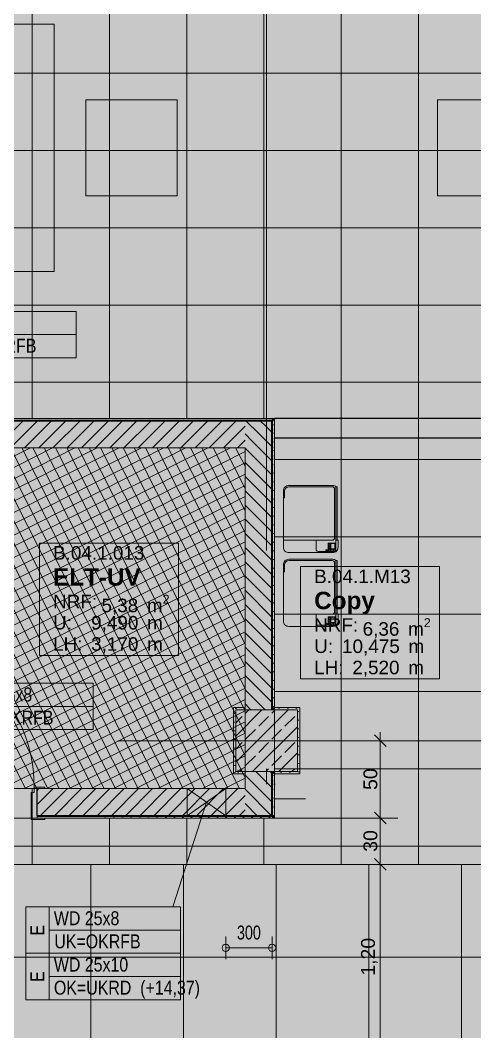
# Model space of a CAD drawing. Header units: metres. Extents: x -22.4 to 53.1, y 133.6 to 157.9.
# Drawn here: x 12.97 to 15.92, y 144.22 to 150.76 of the extents above; entities that cross this region are included whole.
import ezdxf

# ---------------------------------------------------------------- set-up
doc = ezdxf.new("R2010")
doc.units = ezdxf.units.M
doc.header["$MEASUREMENT"] = 0
doc.linetypes.add('Strichlinie-über-Schnitt', pattern=[0.0023, 0.0008, -0.0015])
doc.linetypes.add('Strichpunktlinie', pattern=[0.006703, 0.003528, -0.001764, 0, -0.001411])
for name, color, linetype in [('00  Raster', 7, 'Continuous'), ('10  Stützen', 7, 'Continuous'), ('10  Stützen_Schnittschraffur', 7, 'Continuous'), ('10  Wand Massiv', 7, 'Continuous'), ('10  Wand Massiv_Schnittschraffur', 7, 'Continuous'), ('10  Wand Massiv_Tür', 7, 'Continuous'), ('20  Boden Aufbauten', 7, 'Continuous'), ('20  Boden Aufbauten_Deckschraffur', 7, 'Continuous'), ('20  Möbel', 7, 'Continuous'), ('40 Bemaßung 1_ 50 Bodenspiegel', 7, 'Continuous'), ('50  NUF - Raumstempel', 7, 'Continuous'), ('50 NUF - Raumstempel MIETERAUSBAU', 7, 'Continuous'), ('70  Schnittlinien', 7, 'Continuous'), ('EPS-SUD-BD', 7, 'Continuous'), ('EPS-SUD-WD', 7, 'Continuous'), ('Neubau_20  Boden Aufbauten', 7, 'Continuous'), ('Neubau_20  Boden Aufbauten_Deckschraffur', 7, 'Continuous'), ('Neubau_20  Möbel', 7, 'Continuous'), ('Neubau_20  Wand Leichtbau', 7, 'Continuous'), ('Neubau_20 Wand Leichtbau MIETERAUSBAU', 7, 'Continuous'), ('Neubau_20 Wand Leichtbau MIETERAUSBAU_Schnittschraffur', 7, 'Continuous'), ('Neubau_50 NUF - Raumstempel MIETERAUSBAU', 7, 'Continuous')]:
    doc.layers.add(name, color=color, linetype=linetype)
doc.styles.add('ERSTELLTER_STIL_1', font='')
doc.styles.add('ERSTELLTER_STIL_2', font='')
doc.styles.add('ERSTELLTER_STIL_3', font='')
doc.styles.get('ERSTELLTER_STIL_1').set_extended_font_data('Arial')
doc.styles.get('ERSTELLTER_STIL_2').set_extended_font_data('Arial Narrow')
doc.styles.get('ERSTELLTER_STIL_3').set_extended_font_data('Arial', bold=True)
pattern_1 = [(26.86749, (-110.107942, 75.264664), (-0.0112982155, 0.0223013526), [0, -0.025])]
pattern_2 = [(135, (-110.10794, 75.264664), (0.04596194, 0.04596194), [])]
pattern_3 = [(135, (-110.10794, 75.264664), (0.04596194, 0.04596194), [])]

msp = doc.modelspace()

# ---------------------------------------------------------------- hatches: boundary and pattern name
at = {"layer": '10  Stützen_Schnittschraffur', "linetype": 'Continuous', "lineweight": 0, "true_color": 0xffffff}
for points in [[(14.3534, 146.3199), (14.3534, 145.8899), (14.4284, 145.8899), (14.4284, 145.9049), (14.3684, 145.9049), (14.3684, 146.3049), (14.4284, 146.3049), (14.4284, 146.3199)], [(14.3684, 145.9049), (14.7684, 145.9049), (14.7684, 146.3049), (14.3684, 146.3049)], [(14.6034, 146.3199), (14.6034, 146.3049), (14.6184, 146.3049), (14.6184, 146.3199)], [(14.6184, 146.3199), (14.6184, 146.3049), (14.7684, 146.3049), (14.7684, 145.9049), (14.6184, 145.9049), (14.6184, 145.8899), (14.7834, 145.8899), (14.7834, 146.3199)], [(14.6034, 145.9049), (14.6034, 145.8899), (14.6184, 145.8899), (14.6184, 145.9049)]]:
    msp.add_hatch(color=7, dxfattribs=at).paths.add_polyline_path(points)
at = {"layer": '10  Stützen_Schnittschraffur', "linetype": 'Continuous', "lineweight": 13, "true_color": 0x000100}
h = msp.add_hatch(dxfattribs=at)
h.set_pattern_fill('Gips_0001', color=98, style=0, pattern_type=2)
h.set_pattern_definition(pattern_1)
h.paths.add_polyline_path([(14.3534, 146.3199), (14.3534, 145.8899), (14.4284, 145.8899), (14.4284, 145.9049), (14.3684, 145.9049), (14.3684, 146.3049), (14.4284, 146.3049), (14.4284, 146.3199)])
h = msp.add_hatch(dxfattribs=at)
h.set_pattern_fill('Beton__Stahlbeton_0001', color=98, style=0, pattern_type=2)
h.set_pattern_definition([(225, (14.36843, 146.30491), (-0.084853, 0.084853), []), (225, (14.326, 146.34733), (-0.084853, 0.084853), [0.09, -0.03])])
h.paths.add_polyline_path([(14.3684, 145.9049), (14.7684, 145.9049), (14.7684, 146.3049), (14.3684, 146.3049)])
h = msp.add_hatch(dxfattribs=at)
h.set_pattern_fill('Gips_0001', color=98, style=0, pattern_type=2)
h.set_pattern_definition(pattern_1)
h.paths.add_polyline_path([(14.6034, 146.3199), (14.6034, 146.3049), (14.6184, 146.3049), (14.6184, 146.3199)])
h = msp.add_hatch(dxfattribs=at)
h.set_pattern_fill('Gips_0001', color=98, style=0, pattern_type=2)
h.set_pattern_definition(pattern_1)
h.paths.add_polyline_path([(14.6184, 146.3199), (14.6184, 146.3049), (14.7684, 146.3049), (14.7684, 145.9049), (14.6184, 145.9049), (14.6184, 145.8899), (14.7834, 145.8899), (14.7834, 146.3199)])
h = msp.add_hatch(dxfattribs=at)
h.set_pattern_fill('Gips_0001', color=98, style=0, pattern_type=2)
h.set_pattern_definition(pattern_1)
h.paths.add_polyline_path([(14.6034, 145.9049), (14.6034, 145.8899), (14.6184, 145.8899), (14.6184, 145.9049)])
at = {"layer": '10  Wand Massiv_Schnittschraffur', "linetype": 'Continuous', "lineweight": 0, "true_color": 0xffffff}
for points in [[(14.6034, 148.1899), (11.8609, 148.1899), (11.8609, 148.1749), (14.6034, 148.1749)], [(14.6184, 148.1899), (14.6034, 148.1899), (14.6034, 148.1749)], [(14.6034, 148.1749), (14.6184, 148.1749), (14.6184, 148.1899)], [(11.8609, 148.1749), (11.8609, 147.9999), (14.4284, 147.9999), (14.4284, 148.1749)], [(14.4284, 148.1749), (14.4284, 147.9999), (14.6034, 148.1749)], [(14.4284, 147.9999), (14.6034, 147.9999), (14.6034, 148.1749)], [(14.6184, 148.1749), (14.6034, 148.1749), (14.6034, 146.3199), (14.6184, 146.3199)], [(14.4284, 147.9999), (14.4284, 146.3049), (14.6034, 146.3049), (14.6034, 147.9999)], [(14.6034, 145.7949), (14.6034, 145.9049), (14.4284, 145.9049), (14.4284, 145.7949)], [(14.6034, 145.8899), (14.6034, 145.6199), (14.6184, 145.6199), (14.6184, 145.8899)], [(13.0434, 145.5949), (13.1334, 145.5949), (13.1334, 145.6049), (13.0834, 145.6049), (13.0834, 145.7949), (13.1334, 145.7949), (13.1334, 145.8049), (13.0634, 145.8049), (13.0634, 145.7699), (13.0434, 145.7699)], [(14.4284, 145.7949), (13.0834, 145.7949), (13.0834, 145.6199), (14.4284, 145.6199)], [(14.4284, 145.7949), (14.4284, 145.6199), (14.6034, 145.6199)], [(14.4284, 145.7949), (14.6034, 145.6199), (14.6034, 145.7949)], [(14.6034, 145.6199), (13.0834, 145.6199), (13.0834, 145.6049), (14.6034, 145.6049)], [(14.6034, 145.6199), (14.6034, 145.6049), (14.6184, 145.6049)], [(14.6184, 145.6199), (14.6034, 145.6199), (14.6184, 145.6049)]]:
    msp.add_hatch(color=7, dxfattribs=at).paths.add_polyline_path(points)
at = {"layer": '10  Wand Massiv_Schnittschraffur', "linetype": 'Continuous', "lineweight": 13, "true_color": 0x000100}
h = msp.add_hatch(dxfattribs=at)
h.set_pattern_fill('Gips_0001', color=98, style=0, pattern_type=2)
h.set_pattern_definition(pattern_1)
h.paths.add_polyline_path([(14.6034, 148.1899), (11.8609, 148.1899), (11.8609, 148.1749), (14.6034, 148.1749)])
h = msp.add_hatch(dxfattribs=at)
h.set_pattern_fill('Gips_0001', color=98, style=0, pattern_type=2)
h.set_pattern_definition(pattern_1)
h.paths.add_polyline_path([(14.6184, 148.1899), (14.6034, 148.1899), (14.6034, 148.1749)])
h = msp.add_hatch(dxfattribs=at)
h.set_pattern_fill('Gips_0001', color=98, style=0, pattern_type=2)
h.set_pattern_definition(pattern_1)
h.paths.add_polyline_path([(14.6034, 148.1749), (14.6184, 148.1749), (14.6184, 148.1899)])
h = msp.add_hatch(dxfattribs=at)
h.set_pattern_fill('MW_Kalksandstein_0001', color=98, style=0, pattern_type=2)
h.set_pattern_definition([(225, (-110.10794, 75.264664), (-0.04596194, 0.04596194), [])])
h.paths.add_polyline_path([(11.8609, 148.1749), (11.8609, 147.9999), (14.4284, 147.9999), (14.4284, 148.1749)])
h = msp.add_hatch(dxfattribs=at)
h.set_pattern_fill('MW_Kalksandstein_0001', color=98, style=0, pattern_type=2)
h.set_pattern_definition(pattern_3)
h.paths.add_polyline_path([(14.4284, 148.1749), (14.4284, 147.9999), (14.6034, 148.1749)])
h = msp.add_hatch(dxfattribs=at)
h.set_pattern_fill('MW_Kalksandstein_0001', color=98, style=0, pattern_type=2)
h.set_pattern_definition(pattern_3)
h.paths.add_polyline_path([(14.4284, 147.9999), (14.6034, 147.9999), (14.6034, 148.1749)])
h = msp.add_hatch(dxfattribs=at)
h.set_pattern_fill('Gips_0001', color=98, style=0, pattern_type=2)
h.set_pattern_definition(pattern_1)
h.paths.add_polyline_path([(14.6184, 148.1749), (14.6034, 148.1749), (14.6034, 146.3199), (14.6184, 146.3199)])
h = msp.add_hatch(dxfattribs=at)
h.set_pattern_fill('MW_Kalksandstein_0001', color=98, style=0, pattern_type=2)
h.set_pattern_definition(pattern_3)
h.paths.add_polyline_path([(14.4284, 147.9999), (14.4284, 146.3049), (14.6034, 146.3049), (14.6034, 147.9999)])
h = msp.add_hatch(dxfattribs=at)
h.set_pattern_fill('MW_Kalksandstein_0001', color=98, style=0, pattern_type=2)
h.set_pattern_definition(pattern_2)
h.paths.add_polyline_path([(14.6034, 145.7949), (14.6034, 145.9049), (14.4284, 145.9049), (14.4284, 145.7949)])
h = msp.add_hatch(dxfattribs=at)
h.set_pattern_fill('Gips_0001', color=98, style=0, pattern_type=2)
h.set_pattern_definition(pattern_1)
h.paths.add_polyline_path([(14.6034, 145.8899), (14.6034, 145.6199), (14.6184, 145.6199), (14.6184, 145.8899)])
h = msp.add_hatch(dxfattribs=at)
h.set_pattern_fill('MW_Kalksandstein_0001', color=98, style=0, pattern_type=2)
h.set_pattern_definition([(45, (-110.10794, 75.264664), (-0.04596194, 0.04596194), [])])
h.paths.add_polyline_path([(14.4284, 145.7949), (13.0834, 145.7949), (13.0834, 145.6199), (14.4284, 145.6199)])
h = msp.add_hatch(dxfattribs=at)
h.set_pattern_fill('MW_Kalksandstein_0001', color=98, style=0, pattern_type=2)
h.set_pattern_definition(pattern_2)
h.paths.add_polyline_path([(14.4284, 145.7949), (14.4284, 145.6199), (14.6034, 145.6199)])
h = msp.add_hatch(dxfattribs=at)
h.set_pattern_fill('MW_Kalksandstein_0001', color=98, style=0, pattern_type=2)
h.set_pattern_definition(pattern_2)
h.paths.add_polyline_path([(14.4284, 145.7949), (14.6034, 145.6199), (14.6034, 145.7949)])
h = msp.add_hatch(dxfattribs=at)
h.set_pattern_fill('Gips_0001', color=98, style=0, pattern_type=2)
h.set_pattern_definition(pattern_1)
h.paths.add_polyline_path([(14.6034, 145.6199), (13.0834, 145.6199), (13.0834, 145.6049), (14.6034, 145.6049)])
h = msp.add_hatch(dxfattribs=at)
h.set_pattern_fill('Gips_0001', color=98, style=0, pattern_type=2)
h.set_pattern_definition(pattern_1)
h.paths.add_polyline_path([(14.6034, 145.6199), (14.6034, 145.6049), (14.6184, 145.6049)])
h = msp.add_hatch(dxfattribs=at)
h.set_pattern_fill('Gips_0001', color=98, style=0, pattern_type=2)
h.set_pattern_definition(pattern_1)
h.paths.add_polyline_path([(14.6184, 145.6199), (14.6034, 145.6199), (14.6184, 145.6049)])
at = {"layer": '20  Boden Aufbauten_Deckschraffur', "linetype": 'Continuous', "lineweight": 0, "true_color": 0xffffff}
msp.add_hatch(color=7, dxfattribs=at).paths.add_polyline_path([(11.6234, 147.9999), (9.3084, 147.9999), (9.3084, 145.7949), (14.4284, 145.7949), (14.4284, 147.9999), (12.0984, 147.9999), (12.0984, 147.5999), (11.7734, 147.5999), (11.7734, 147.7999), (11.6234, 147.7999)])
at = {"layer": '20  Boden Aufbauten_Deckschraffur', "linetype": 'Continuous', "lineweight": 18}
h = msp.add_hatch(dxfattribs=at)
h.set_pattern_fill('Dämmung__hart_0001', color=8, style=0, pattern_type=2)
h.set_pattern_definition([(26.86749, (-110.10794, 75.264664), (-0.02937536, 0.057983515), []), (116.86749, (-110.10794, 75.264664), (0.057983515, 0.02937536), [])])
h.paths.add_polyline_path([(11.6234, 147.9999), (9.3084, 147.9999), (9.3084, 145.7949), (14.4284, 145.7949), (14.4284, 147.9999), (12.0984, 147.9999), (12.0984, 147.5999), (11.7734, 147.5999), (11.7734, 147.7999), (11.6234, 147.7999)])
at = {"layer": 'EPS-SUD-WD', "linetype": 'Continuous', "lineweight": 18, "ltscale": 1000}
for points in [[(14.0533, 145.7949), (14.0534, 145.62), (14.1784, 145.7074)], [(14.3035, 145.62), (14.3034, 145.795), (14.1784, 145.7074)]]:
    msp.add_hatch(color=255, dxfattribs=at).paths.add_polyline_path(points)
at = {"layer": 'Neubau_20  Boden Aufbauten_Deckschraffur', "linetype": 'Continuous', "lineweight": 0, "true_color": 0xffffff}
h = msp.add_hatch(color=7, dxfattribs=at)
h.paths.add_polyline_path([(-1.5691, 152.8749), (-1.5691, 148.1899), (3.8309, 148.1899), (3.8309, 145.6049), (-1.6666, 145.6049), (-1.6666, 145.3049), (29.4509, 145.3049), (29.4509, 148.8302), (30.6509, 148.8302), (30.6509, 152.1899), (30.5714, 152.1899), (30.5714, 152.5899), (30.7434, 152.5899), (30.7434, 152.8757), (3.7934, 152.8749)])
h.paths.add_polyline_path([(9.1184, 145.6049), (9.1184, 148.1899), (14.6184, 148.1899), (14.6184, 145.6049), (13.0834, 145.6049), (13.0834, 145.7949), (10.6384, 145.7949), (10.6384, 145.6049)], flags=0)
at = {"layer": 'Neubau_20  Boden Aufbauten_Deckschraffur', "linetype": 'Continuous', "lineweight": 18}
h = msp.add_hatch(dxfattribs=at)
h.set_pattern_fill('Verband__Quadrat__50x50__4D', color=6, style=0, pattern_type=2)
h.set_pattern_definition([(8e-13, (15.05054, 148.9226), (0, 0.5), []), (90, (15.05054, 148.9226), (-0.5, 0), [])])
h.paths.add_polyline_path([(-1.5691, 152.8749), (-1.5691, 148.1899), (3.8309, 148.1899), (3.8309, 145.6049), (-1.6666, 145.6049), (-1.6666, 145.3049), (29.4509, 145.3049), (29.4509, 148.8302), (30.6509, 148.8302), (30.6509, 152.1899), (30.5714, 152.1899), (30.5714, 152.5899), (30.7434, 152.5899), (30.7434, 152.8757), (3.7934, 152.8749)])
h.paths.add_polyline_path([(9.1184, 145.6049), (9.1184, 148.1899), (14.6184, 148.1899), (14.6184, 145.6049), (13.0834, 145.6049), (13.0834, 145.7949), (10.6384, 145.7949), (10.6384, 145.6049)], flags=0)
at = {"layer": 'Neubau_20  Boden Aufbauten_Deckschraffur', "linetype": 'Continuous', "lineweight": 50, "true_color": 0xefefef}
msp.add_hatch(color=7, dxfattribs=at).paths.add_polyline_path([(-1.6316, 145.3049), (-1.6316, 144.1049), (30.6509, 144.1049), (30.6509, 145.3049), (30.6509, 148.8302), (29.4509, 148.8302), (29.4509, 145.3049)])
at = {"layer": 'Neubau_20  Boden Aufbauten_Deckschraffur', "linetype": 'Continuous', "lineweight": 13, "true_color": 0x17c90e}
h = msp.add_hatch(dxfattribs=at)
h.set_pattern_fill('Verband__Quadrat__50x50__4D', color=92, style=0, pattern_type=2)
h.set_pattern_definition([(7e-13, (11.62936, 144.10494), (2e-07, 0.6), []), (90, (11.62936, 144.10494), (-0.6, 0), [])])
h.paths.add_polyline_path([(-1.6316, 145.3049), (-1.6316, 144.1049), (30.6509, 144.1049), (30.6509, 145.3049), (30.6509, 148.8302), (29.4509, 148.8302), (29.4509, 145.3049)])
at = {"layer": 'Neubau_20 Wand Leichtbau MIETERAUSBAU_Schnittschraffur', "linetype": 'Continuous', "lineweight": 18}
msp.add_hatch(color=9, dxfattribs=at).paths.add_polyline_path([(17.1192, 148.1899), (14.6184, 148.1899), (14.6184, 148.0649), (17.1192, 148.0649)])

# ---------------------------------------------------------------- linework, layer by layer
at = {"layer": '00  Raster', "color": 5, "linetype": 'Strichpunktlinie', "lineweight": 13, "ltscale": 1000}
for p, q in [((14.5684, 133.7291), (14.5684, 155.8899)), ((-20.4108, 146.1049), (33.1556, 146.1049))]:
    msp.add_line(p, q, dxfattribs=at)
at = {"layer": '10  Stützen', "color": 7, "linetype": 'Continuous', "lineweight": 13, "ltscale": 1000, "flags": 128}
for points in [[(14.4284, 146.3199), (14.3534, 146.3199), (14.3534, 145.8899), (14.4284, 145.8899)], [(14.6184, 145.8899), (14.7834, 145.8899), (14.7834, 146.3199), (14.6184, 146.3199)]]:
    msp.add_lwpolyline(points, dxfattribs=at)
msp.add_lwpolyline([(14.3684, 145.9049), (14.7684, 145.9049), (14.7684, 146.3049), (14.3684, 146.3049)], close=True, dxfattribs=at)
at = {"layer": '10  Wand Massiv', "color": 7, "linetype": 'Continuous', "lineweight": 35, "ltscale": 1000}
for p, q in [((14.4284, 148.1749), (11.8609, 148.1749)), ((14.6034, 148.1749), (14.4284, 148.1749)), ((14.6034, 148.1749), (14.4284, 148.1749)), ((14.6034, 147.9999), (14.6034, 148.1749)), ((14.6034, 146.3049), (14.6034, 147.9999)), ((14.6034, 145.7949), (14.6034, 145.9049)), ((14.6034, 145.6199), (14.6034, 145.7949)), ((13.0834, 145.6199), (14.4284, 145.6199)), ((14.4284, 145.6199), (14.6034, 145.6199)), ((14.4284, 145.6199), (14.6034, 145.6199))]:
    msp.add_line(p, q, dxfattribs=at)
at = {"layer": '10  Wand Massiv', "color": 7, "linetype": 'Continuous', "lineweight": 25, "ltscale": 1000}
msp.add_line((13.0834, 145.6199), (13.0834, 145.7949), dxfattribs=at)
at = {"layer": '10  Wand Massiv', "color": 7, "linetype": 'Continuous', "lineweight": 13, "ltscale": 1000}
msp.add_line((13.0834, 145.6049), (13.0834, 145.6199), dxfattribs=at)
at = {"layer": '10  Wand Massiv', "color": 7, "linetype": 'Continuous', "lineweight": 13, "ltscale": 1000, "flags": 128}
for points in [[(14.6034, 148.1899), (11.8609, 148.1899)], [(14.6184, 148.1899), (14.6034, 148.1899)], [(14.6184, 146.3199), (14.6184, 148.1899)], [(11.9484, 147.9999), (14.4284, 147.9999)], [(14.4284, 147.9999), (14.4284, 146.3049)], [(14.4284, 145.9049), (14.4284, 145.7949)], [(14.6184, 145.6049), (14.6184, 145.8899)], [(14.4284, 145.7949), (13.0834, 145.7949)], [(13.0834, 145.6049), (14.6034, 145.6049)], [(14.6184, 145.6049), (14.6034, 145.6049)]]:
    msp.add_lwpolyline(points, dxfattribs=at)
at = {"layer": '10  Wand Massiv_Tür', "color": 7, "linetype": 'Strichlinie-über-Schnitt', "lineweight": 13, "ltscale": 1000}
for p, q in [((13.0834, 145.7949), (12.0734, 145.7949)), ((13.0834, 145.6049), (12.0734, 145.6049))]:
    msp.add_line(p, q, dxfattribs=at)
at = {"layer": '10  Wand Massiv_Tür', "color": 7, "linetype": 'Continuous', "lineweight": 18, "ltscale": 1000}
for p, q in [((13.0434, 145.5949), (13.0434, 145.7699)), ((13.0434, 145.7699), (13.0634, 145.7699)), ((13.0634, 145.7699), (13.0634, 145.8049)), ((13.0634, 145.8049), (13.1334, 145.8049)), ((13.1334, 145.7949), (13.0834, 145.7949)), ((13.0834, 145.7949), (13.0834, 145.6049)), ((13.1334, 145.8049), (13.1334, 145.7949)), ((13.1334, 145.5949), (13.0434, 145.5949)), ((13.0834, 145.6049), (13.1334, 145.6049)), ((13.1334, 145.6049), (13.1334, 145.5949))]:
    msp.add_line(p, q, dxfattribs=at)
at = {"layer": '10  Wand Massiv_Tür', "color": 7, "linetype": 'Continuous', "lineweight": 25, "ltscale": 1000}
msp.add_line((13.0834, 145.6199), (13.0834, 145.7949), dxfattribs=at)
msp.add_line((13.0834, 145.6199), (13.0834, 145.7949), dxfattribs=at)
at = {"layer": '10  Wand Massiv_Tür', "color": 7, "linetype": 'Continuous', "lineweight": 13, "ltscale": 1000}
msp.add_line((13.0834, 145.6049), (13.0834, 145.6199), dxfattribs=at)
msp.add_line((13.0834, 145.6049), (13.0834, 145.6199), dxfattribs=at)
msp.add_arc((12.0934, 145.8049), 0.97, 360, 90, dxfattribs=at)
at = {"layer": '20  Boden Aufbauten', "color": 7, "linetype": 'Continuous', "lineweight": 13, "ltscale": 1000, "flags": 128}
msp.add_lwpolyline([(11.6234, 147.9999), (9.3084, 147.9999), (9.3084, 145.7949), (14.4284, 145.7949), (14.4284, 147.9999), (12.0984, 147.9999), (12.0984, 147.5999), (11.7734, 147.5999), (11.7734, 147.7999), (11.6234, 147.7999)], close=True, dxfattribs=at)
at = {"layer": '20  Möbel', "color": 9, "linetype": 'Continuous', "lineweight": 18, "ltscale": 1000}
for p, q in [((14.9928, 147.7473), (14.7118, 147.7473)), ((15.0078, 147.4163), (15.0078, 147.7323)), ((14.6848, 147.6753), (14.6768, 147.6753)), ((14.6848, 147.7203), (14.6848, 147.6753)), ((14.6768, 147.4013), (14.9928, 147.4013)), ((14.8888, 147.3413), (14.8888, 147.4013)), ((14.9668, 147.3293), (14.9668, 147.3833)), ((15.0158, 147.3833), (14.9668, 147.3833)), ((14.9773, 147.3783), (14.9693, 147.3783)), ((14.9693, 147.3783), (14.9693, 147.3663)), ((14.9693, 147.3663), (14.9773, 147.3663)), ((14.9773, 147.3633), (14.9693, 147.3633)), ((14.9693, 147.3633), (14.9693, 147.3513)), ((14.9693, 147.3513), (14.9773, 147.3513)), ((14.9773, 147.3433), (14.9693, 147.3433)), ((14.9693, 147.3433), (14.9693, 147.3308)), ((14.9773, 147.3663), (14.9773, 147.3783)), ((14.9773, 147.3513), (14.9773, 147.3633)), ((14.9773, 147.3308), (14.9773, 147.3433)), ((14.9798, 147.3293), (14.9798, 147.3833)), ((15.0098, 147.3813), (14.9828, 147.3813)), ((14.9828, 147.3813), (14.9828, 147.3463)), ((14.9828, 147.3463), (15.0098, 147.3463)), ((15.0098, 147.3443), (14.9828, 147.3443)), ((14.9828, 147.3443), (14.9828, 147.3293)), ((14.9918, 147.3293), (14.9918, 147.3443)), ((15.0008, 147.3293), (15.0008, 147.3443)), ((15.0098, 147.3463), (15.0098, 147.3813)), ((15.0098, 147.3293), (15.0098, 147.3443)), ((15.0158, 147.3293), (15.0158, 147.4013)), ((15.018, 147.3293), (14.9008, 147.3293)), ((14.9693, 147.3308), (14.9773, 147.3308)), ((14.9828, 147.3293), (15.0098, 147.3293)), ((14.6848, 147.2431), (14.6848, 147.1981)), ((14.9928, 147.2701), (14.7118, 147.2701)), ((15.0078, 146.9391), (15.0078, 147.2551)), ((14.6848, 147.1981), (14.6768, 147.1981)), ((14.6768, 146.9241), (14.9928, 146.9241)), ((14.8888, 146.8641), (14.8888, 146.9241)), ((14.9668, 146.8521), (14.9668, 146.9061)), ((15.0158, 146.9061), (14.9668, 146.9061)), ((14.9773, 146.9011), (14.9693, 146.9011)), ((14.9693, 146.9011), (14.9693, 146.8891)), ((14.9693, 146.8891), (14.9773, 146.8891)), ((14.9773, 146.8861), (14.9693, 146.8861)), ((14.9693, 146.8861), (14.9693, 146.8741)), ((14.9773, 146.8891), (14.9773, 146.9011)), ((14.9773, 146.8741), (14.9773, 146.8861)), ((14.9798, 146.8521), (14.9798, 146.9061)), ((15.0098, 146.9041), (14.9828, 146.9041)), ((14.9828, 146.9041), (14.9828, 146.8691)), ((15.0098, 146.8691), (15.0098, 146.9041)), ((15.0158, 146.8521), (15.0158, 146.9241)), ((15.018, 146.8521), (14.9008, 146.8521)), ((14.9693, 146.8741), (14.9773, 146.8741)), ((14.9773, 146.8661), (14.9693, 146.8661)), ((14.9693, 146.8661), (14.9693, 146.8536)), ((14.9693, 146.8536), (14.9773, 146.8536)), ((14.9773, 146.8536), (14.9773, 146.8661)), ((14.9828, 146.8691), (15.0098, 146.8691)), ((15.0098, 146.8671), (14.9828, 146.8671)), ((14.9828, 146.8671), (14.9828, 146.8521)), ((14.9828, 146.8521), (15.0098, 146.8521)), ((14.9918, 146.8521), (14.9918, 146.8671)), ((15.0008, 146.8521), (15.0008, 146.8671)), ((15.0098, 146.8521), (15.0098, 146.8671))]:
    msp.add_line(p, q, dxfattribs=at)
at = {"layer": '20  Möbel', "color": 9, "linetype": 'Continuous', "lineweight": 18, "ltscale": 1000, "flags": 128}
for points in [[(15.0308, 147.3563), (15.0308, 147.4013), (15.0158, 147.4013), (15.0158, 147.7473), (15.018, 147.7473, 0.174158), (14.9958, 147.7553), (14.7118, 147.7553, 0.414214), (14.6768, 147.7203), (14.6768, 147.3563, 0.414214), (14.7118, 147.3213), (14.9958, 147.3213, 0.414214)], [(15.0158, 147.4013), (15.0198, 147.4013, 0.414214), (15.0258, 147.4073), (15.0258, 147.7413, 0.414214), (15.0198, 147.7473), (15.0158, 147.7473)], [(15.0308, 146.8791), (15.0308, 146.9241), (15.0158, 146.9241), (15.0158, 147.2701), (15.018, 147.2701, 0.174158), (14.9958, 147.2781), (14.7118, 147.2781, 0.414214), (14.6768, 147.2431), (14.6768, 146.8791, 0.414214), (14.7118, 146.8441), (14.9958, 146.8441, 0.414214)], [(15.0158, 146.9241), (15.0198, 146.9241, 0.414214), (15.0258, 146.9301), (15.0258, 147.2641, 0.414214), (15.0198, 147.2701), (15.0158, 147.2701)]]:
    msp.add_lwpolyline(points, format="xyb", close=True, dxfattribs=at)
at = {"layer": '20  Möbel', "color": 9, "linetype": 'Continuous', "lineweight": 18, "ltscale": 1000}
for centre in [(14.9558, 147.337), (14.9558, 146.8598)]:
    msp.add_circle(centre, 0.005, dxfattribs=at)
for centre, radius, start, end in [((14.7118, 147.7203), 0.027, 90, 180), ((14.9928, 147.7323), 0.015, 360, 90), ((14.9928, 147.4163), 0.015, 270, 0), ((14.9008, 147.3413), 0.012, 180, 270), ((14.7118, 147.2431), 0.027, 90, 180), ((14.9928, 147.2551), 0.015, 360, 90), ((14.9928, 146.9391), 0.015, 270, 360), ((14.9008, 146.8641), 0.012, 180, 270)]:
    msp.add_arc(centre, radius, start, end, dxfattribs=at)
at = {"layer": '40 Bemaßung 1_ 50 Bodenspiegel', "color": 7, "linetype": 'Continuous', "lineweight": 13, "ltscale": 1000}
for p, q in [((15.3039, 146.1049), (15.3039, 146.1612)), ((15.3742, 146.1049), (15.2336, 146.1049)), ((15.3414, 146.0674), (15.2664, 146.1424)), ((15.3039, 145.6049), (15.3039, 146.1049)), ((15.2664, 145.6424), (15.3414, 145.5674)), ((15.3742, 145.6049), (15.2336, 145.6049)), ((15.3039, 145.3049), (15.3039, 145.6049)), ((15.2664, 145.3424), (15.3414, 145.2674)), ((15.3742, 145.3049), (15.2336, 145.3049)), ((15.3039, 144.1049), (15.3039, 145.3049))]:
    msp.add_line(p, q, dxfattribs=at)
at = {"layer": '50  NUF - Raumstempel', "color": 7, "linetype": 'Continuous', "lineweight": 13, "ltscale": 1000}
for p, q in [((13.998, 147.3836), (13.0974, 147.3836)), ((13.0974, 147.3836), (13.0974, 146.6568)), ((13.998, 146.6568), (13.998, 147.3836)), ((13.0974, 146.6568), (13.998, 146.6568))]:
    msp.add_line(p, q, dxfattribs=at)
at = {"layer": '70  Schnittlinien', "color": 255, "linetype": 'Continuous', "lineweight": 18, "ltscale": 1000}
for p, q in [((14.3035, 144.8394), (14.3035, 144.692)), ((14.6034, 144.692), (14.6034, 144.8394)), ((14.304, 144.7657), (14.6029, 144.7657))]:
    msp.add_line(p, q, dxfattribs=at)
for centre in [(14.3035, 144.7657), (14.6034, 144.7657)]:
    msp.add_circle(centre, 0.0234, dxfattribs=at)
at = {"layer": 'DEFPOINTS', "color": 255, "linetype": 'Continuous', "lineweight": 18, "ltscale": 1000}
for p, q in [((14.3035, 145.62), (14.3035, 145.62)), ((14.6034, 145.62), (14.6035, 145.62)), ((14.6034, 144.7657), (14.6035, 144.7657))]:
    msp.add_line(p, q, dxfattribs=at)
at = {"layer": 'EPS-SUD-BD', "color": 255, "linetype": 'Continuous', "lineweight": 18, "ltscale": 1000}
msp.add_line((14.1784, 145.7074), (13.9606, 145.0299), dxfattribs=at)
at = {"layer": 'EPS-SUD-BD', "color": 255, "linetype": 'Continuous', "lineweight": 18, "ltscale": 1000, "flags": 128}
for points in [[(13.3362, 148.732), (13.3362, 148.882), (12.4862, 148.882), (12.4862, 148.732)], [(13.3362, 148.732), (13.3362, 148.582), (12.4862, 148.582), (12.4862, 148.732)], [(13.4464, 146.3271), (13.4464, 146.4771), (12.5964, 146.4771), (12.5964, 146.3271)], [(13.4464, 146.3271), (13.4464, 146.1771), (12.5964, 146.1771), (12.5964, 146.3271)], [(13.1606, 144.7299), (13.1606, 145.0299), (13.0106, 145.0299), (13.0106, 144.7299)], [(14.0106, 144.8799), (14.0106, 145.0299), (13.1606, 145.0299), (13.1606, 144.8799)], [(14.0106, 144.8799), (14.0106, 144.7299), (13.1606, 144.7299), (13.1606, 144.8799)], [(13.1606, 144.4299), (13.1606, 144.7299), (13.0106, 144.7299), (13.0106, 144.4299)], [(14.0106, 144.5799), (14.0106, 144.7299), (13.1606, 144.7299), (13.1606, 144.5799)], [(14.0106, 144.5799), (14.0106, 144.4299), (13.1606, 144.4299), (13.1606, 144.5799)]]:
    msp.add_lwpolyline(points, close=True, dxfattribs=at)
at = {"layer": 'EPS-SUD-WD', "color": 255, "linetype": 'Continuous', "lineweight": 18, "ltscale": 1000, "flags": 128}
for points in [[(14.0533, 145.7949), (14.0534, 145.6199), (14.3035, 145.62), (14.3034, 145.795)], [(14.0533, 145.7949), (14.0534, 145.6199), (14.3034, 145.7949), (14.3035, 145.62)]]:
    msp.add_lwpolyline(points, close=True, dxfattribs=at)
at = {"layer": 'Neubau_20  Boden Aufbauten', "color": 7, "linetype": 'Continuous', "lineweight": 13, "ltscale": 1000, "flags": 128}
for points in [[(-1.5691, 152.8749), (-1.5691, 148.1899), (3.8309, 148.1899), (3.8309, 145.6049), (-1.6666, 145.6049), (-1.6666, 145.3049), (29.4509, 145.3049), (29.4509, 148.8302), (30.6509, 148.8302), (30.6509, 152.1899), (30.5714, 152.1899), (30.5714, 152.5899), (30.7434, 152.5899), (30.7434, 152.8757), (3.7934, 152.8749)], [(9.1184, 145.6049), (9.1184, 148.1899), (14.6184, 148.1899), (14.6184, 145.6049), (13.0834, 145.6049), (13.0834, 145.7949), (10.6384, 145.7949), (10.6384, 145.6049)]]:
    msp.add_lwpolyline(points, close=True, dxfattribs=at)
at = {"layer": 'Neubau_20  Boden Aufbauten', "color": 253, "linetype": 'Continuous', "lineweight": 18, "ltscale": 1000, "true_color": 0x9f9f9f, "flags": 128}
msp.add_lwpolyline([(-1.6316, 145.3049), (-1.6316, 144.1049), (30.6509, 144.1049), (30.6509, 145.3049), (30.6509, 148.8302), (29.4509, 148.8302), (29.4509, 145.3049)], close=True, dxfattribs=at)
at = {"layer": 'Neubau_20  Möbel', "color": 9, "linetype": 'Continuous', "lineweight": 18, "ltscale": 1000, "flags": 128}
for points in [[(12.3934, 149.1399), (12.3934, 150.7399), (13.1934, 150.7399), (13.1934, 149.1399)], [(13.3984, 149.6299), (13.3984, 150.2499), (13.9884, 150.2499), (13.9884, 149.6299)], [(16.2634, 149.6299), (16.2634, 150.2499), (15.6734, 150.2499), (15.6734, 149.6299)]]:
    msp.add_lwpolyline(points, close=True, dxfattribs=at)
at = {"layer": 'Neubau_20  Wand Leichtbau', "color": 7, "linetype": 'Strichlinie-über-Schnitt', "lineweight": 18, "ltscale": 1000, "flags": 128}
for points in [[(17.1192, 145.7299), (14.6184, 145.7299)], [(14.6184, 145.7299), (14.6184, 145.6049)], [(14.6184, 145.6049), (30.7684, 145.6049)]]:
    msp.add_lwpolyline(points, dxfattribs=at)
at = {"layer": 'Neubau_20 Wand Leichtbau MIETERAUSBAU', "color": 7, "linetype": 'Continuous', "lineweight": 25, "ltscale": 1000, "flags": 128}
for points in [[(17.2442, 148.1899), (14.6184, 148.1899)], [(14.6184, 148.0649), (17.1192, 148.0649)]]:
    msp.add_lwpolyline(points, dxfattribs=at)
at = {"layer": 'Neubau_20 Wand Leichtbau MIETERAUSBAU', "color": 7, "linetype": 'Continuous', "lineweight": 13, "ltscale": 1000, "flags": 128}
msp.add_lwpolyline([(14.6184, 148.0649), (14.6184, 148.1899)], dxfattribs=at)
at = {"layer": 'Neubau_50 NUF - Raumstempel MIETERAUSBAU', "color": 7, "linetype": 'Continuous', "lineweight": 13, "ltscale": 1000}
for p, q in [((15.6881, 147.2315), (14.7875, 147.2315)), ((14.7875, 147.2315), (14.7875, 146.5047)), ((15.6881, 146.5047), (15.6881, 147.2315)), ((14.7875, 146.5047), (15.6881, 146.5047))]:
    msp.add_line(p, q, dxfattribs=at)

# ---------------------------------------------------------------- texts
at = {"layer": '40 Bemaßung 1_ 50 Bodenspiegel', "color": 7, "linetype": 'Continuous', "lineweight": 13, "char_height": 0.09, "attachment_point": 7, "rotation": 89.99998, "style": 'ERSTELLTER_STIL_1'}
for s, insert, width in [('\\A1;{\\pql;\\fArial|b0|i0|c0|p38;50}', (15.2859, 145.7866), 0.136595), ('\\A1;{\\pql;\\fArial|b0|i0|c0|p38;30}', (15.2859, 145.3866), 0.136595), ('\\A1;{\\pql;\\fArial|b0|i0|c0|p38;1,20}', (15.2859, 144.5852), 0.239452)]:
    msp.add_mtext(s, dxfattribs=dict(at, insert=insert, width=width))
at = {"layer": '50  NUF - Raumstempel', "color": 255, "linetype": 'Continuous', "lineweight": 18, "char_height": 0.09, "attachment_point": 4, "style": 'ERSTELLTER_STIL_2'}
for s, insert, rotation in [('\\A1;{\\pql;\\fArial Narrow|b0|i0|c0|p38;UK=OKRFB}', (12.5196, 148.6589), 0), ('\\A1;{\\pql;\\fArial Narrow|b0|i0|c0|p38;WD 25x8}', (12.6269, 146.4033), 0), ('\\A1;{\\pql;\\fArial Narrow|b0|i0|c0|p38;UK=OKRFB}', (12.6299, 146.2539), 0), ('\\A1;{\\pql;\\fArial Narrow|b0|i0|c0|p38;WD 25x8}', (13.191, 144.9561), 0), ('\\A1;{\\pql;\\fArial Narrow|b0|i0|c0|p38;E}', (13.0838, 144.8451), 90), ('\\A1;{\\pql;\\fArial Narrow|b0|i0|c0|p38;UK=OKRFB}', (13.1941, 144.8067), 0), ('\\A1;{\\pql;\\fArial Narrow|b0|i0|c0|p38;WD 25x10}', (13.191, 144.6561), 0), ('\\A1;{\\pql;\\fArial Narrow|b0|i0|c0|p38;E}', (13.0838, 144.5451), 90), ('\\A1;{\\pql;\\fArial Narrow|b0|i0|c0|p38;OK=UKRD  (+14,37)}', (13.1914, 144.4941), 0)]:
    msp.add_mtext(s, dxfattribs=dict(at, insert=insert, rotation=rotation))
at = {"layer": '50  NUF - Raumstempel', "color": 7, "linetype": 'Continuous', "lineweight": 18, "attachment_point": 1}
for s, insert, char_height, style in [('\\A1;{\\pql;\\pt0;\\fArial|b0|i0|c0|p38;B.04.1.013}', (13.1858, 147.3636), 0.0875, 'ERSTELLTER_STIL_1'), ('\\A1;{\\pqj;\\pt0;\\fArial|b1|i0|c0|p38;ELT-UV}', (13.1858, 147.2204), 0.1125, 'ERSTELLTER_STIL_3'), ('\\A1;{\\pqj;\\pt0;\\fArial|b0|i0|c0|p38;NRF: }', (13.1858, 147.0493), 0.0875, 'ERSTELLTER_STIL_1'), ('\\A1;{\\pql;\\pt0,0.1;\\fArial|b0|i0|c0|p38;5,38\\fArial|b0|i0|c0|p38;\\A1{\\H.66x;\\S^  ;}\\fArial|b0|i0|c0|p38; m\\fArial|b0|i0|c0|p38;\\A1{\\H.66x;\\S2^  ;}}', (13.4994, 147.0493), 0.0875, 'ERSTELLTER_STIL_1'), ('\\A1;{\\pqj;\\pt0;\\fArial|b0|i0|c0|p38;U: }', (13.1858, 146.9118), 0.0875, 'ERSTELLTER_STIL_1'), ('\\A1;{\\pql;\\pt0,0.1;\\fArial|b0|i0|c0|p38;9,490\\fArial|b0|i0|c0|p38;\\A1{\\H.66x;\\S^  ;}\\fArial|b0|i0|c0|p38; m\\fArial|b0|i0|c0|p38;\\A1{\\H.66x;\\S^  ;}}', (13.4325, 146.9118), 0.0875, 'ERSTELLTER_STIL_1'), ('\\A1;{\\pqj;\\pt0;\\fArial|b0|i0|c0|p38;LH: }', (13.1858, 146.7743), 0.0875, 'ERSTELLTER_STIL_1'), ('\\A1;{\\pql;\\pt0,0.1;\\fArial|b0|i0|c0|p38;3,170\\fArial|b0|i0|c0|p38;\\A1{\\H.66x;\\S^  ;}\\fArial|b0|i0|c0|p38; m\\fArial|b0|i0|c0|p38;\\A1{\\H.66x;\\S^  ;}}', (13.4325, 146.7743), 0.0875, 'ERSTELLTER_STIL_1')]:
    msp.add_mtext(s, dxfattribs=dict(at, insert=insert, char_height=char_height, style=style))
at = {"layer": '50 NUF - Raumstempel MIETERAUSBAU', "color": 7, "linetype": 'Continuous', "lineweight": 18, "attachment_point": 1}
for s, insert, char_height, style in [('\\A1;{\\pql;\\pt0;\\fArial|b0|i0|c0|p38;B.04.1.M13}', (14.8759, 147.2115), 0.0875, 'ERSTELLTER_STIL_1'), ('\\A1;{\\pqj;\\pt0;\\fArial|b1|i0|c0|p38;Copy}', (14.8759, 147.0683), 0.1125, 'ERSTELLTER_STIL_3'), ('\\A1;{\\pqj;\\pt0;\\fArial|b0|i0|c0|p38;NRF: }', (14.8759, 146.8972), 0.0875, 'ERSTELLTER_STIL_1'), ('\\A1;{\\pql;\\pt0,0.1;\\fArial|b0|i0|c0|p38;6,36\\fArial|b0|i0|c0|p38;\\A1{\\H.66x;\\S^  ;}\\fArial|b0|i0|c0|p38; m\\fArial|b0|i0|c0|p38;\\A1{\\H.66x;\\S2^  ;}}', (15.1895, 146.8972), 0.0875, 'ERSTELLTER_STIL_1'), ('\\A1;{\\pqj;\\pt0;\\fArial|b0|i0|c0|p38;U: }', (14.8759, 146.7597), 0.0875, 'ERSTELLTER_STIL_1'), ('\\A1;{\\pql;\\pt0,0.1;\\fArial|b0|i0|c0|p38;10,475\\fArial|b0|i0|c0|p38;\\A1{\\H.66x;\\S^  ;}\\fArial|b0|i0|c0|p38; m\\fArial|b0|i0|c0|p38;\\A1{\\H.66x;\\S^  ;}}', (15.0563, 146.7597), 0.0875, 'ERSTELLTER_STIL_1'), ('\\A1;{\\pqj;\\pt0;\\fArial|b0|i0|c0|p38;LH: }', (14.8759, 146.6222), 0.0875, 'ERSTELLTER_STIL_1'), ('\\A1;{\\pql;\\pt0,0.1;\\fArial|b0|i0|c0|p38;2,520\\fArial|b0|i0|c0|p38;\\A1{\\H.66x;\\S^  ;}\\fArial|b0|i0|c0|p38; m\\fArial|b0|i0|c0|p38;\\A1{\\H.66x;\\S^  ;}}', (15.1227, 146.6222), 0.0875, 'ERSTELLTER_STIL_1')]:
    msp.add_mtext(s, dxfattribs=dict(at, insert=insert, char_height=char_height, style=style))
at = {"layer": '70  Schnittlinien', "color": 255, "linetype": 'Continuous', "lineweight": 18, "insert": (14.4534, 144.8636), "char_height": 0.09, "attachment_point": 5, "rotation": 0, "style": 'ERSTELLTER_STIL_2'}
msp.add_mtext('\\A1;{\\W0.900000x;\\pqc;\\fArial Narrow|b0|i0|c0|p38;300}', dxfattribs=at)

doc.saveas('drawing.dxf')
